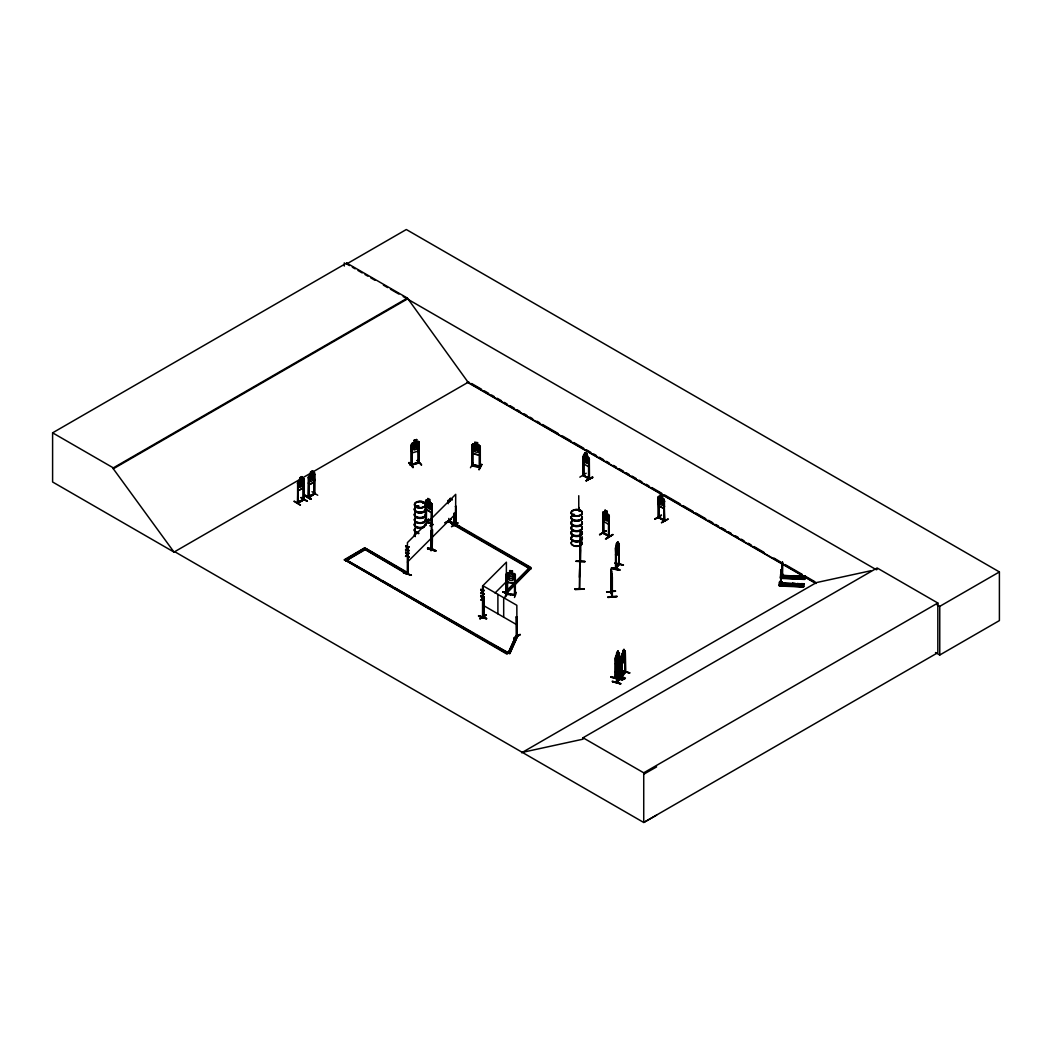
<?xml version="1.0" encoding="UTF-8"?>
<svg xmlns="http://www.w3.org/2000/svg" width="1052" height="1052" viewBox="0 0 1052 1052"><rect width="100%" height="100%" fill="white"/><g stroke="black" fill="none" stroke-linecap="round" stroke-linejoin="round"><path stroke-width="1.5" d="M781.241 582.847L781.241 569.632L781.018 584.557L781.465 569.671M782.254 562.531L782.333 576.917L782.451 562.255M575.076 589.409C603.033 588.791 555.956 589.62 584.018 589.212M575.089 588.804L584.018 588.883M584.018 589.199L575.076 589.357M779.545 582.637C779.111 581.191 785.292 582.295 779.729 581.69M779.598 582.15L779.545 582.558M779.519 582.124C779.137 582.584 781.163 581.887 780.9 582.637M780.505 574.773L780.86 576.759L780.965 573.84L780.676 574.576M782.228 566.686L782.386 563.057L773.851 558.02M418.157 462.262L418.946 462.025M780.939 574.418L780.965 573.84M579.336 587.95L579.336 589.146M579.718 569.198L579.757 589.081M579.323 588.712L580.402 530.313L580.388 562.123L580.73 561.347M580.362 562.057L580.704 542.148M781.097 573.629L781.123 572.88M781.32 572.327L781.281 569.671M579.402 577.298L580.402 549.775M782.162 583.018L781.846 585.635L781.873 584.176L779.427 584.07L779.374 586.017L803.518 587.016L803.61 586.069L781.163 585.149M781.32 583.202L803.873 584.123L779.703 582.9L779.414 585.701L779.466 585.03L794.812 586.201L795.141 583.373L792.695 583.268L792.366 586.096L792.695 583.268M804.741 578.429L804.648 579.415L780.505 578.376L780.597 577.39L804.767 578.547M780.768 576.259L780.847 575.312L781.202 584.57L781.426 582.847M803.767 584.951L803.859 583.755L801.4 583.65L801.072 586.214M804.912 577.311L804.99 576.101L802.544 575.996L802.203 578.574M612.159 582.295L611.922 584.176L610.817 577.351M779.401 585.701L792.327 586.03M779.624 583.899L779.729 583.124M779.69 583.4L803.82 584.623M803.544 586.74L779.401 585.53M780.558 578.061L804.714 578.916L782.241 577.535M782.386 576.062L804.977 576.798L782.386 575.891M782.451 575.562L804.99 576.365M407.86 572.748L407.703 574.05L408.084 554.128L407.426 554.443L408.084 554.128M407.689 573.524L408.163 572.867L364.807 547.868L344.398 559.651L506.867 654.055L508.103 653.345L515.809 636.131L517.492 636.381L509.773 653.608L489.706 642.733M431.596 550.183L431.254 530.616L431.123 550.564M431.885 549.394L432.622 548.408M455.266 525.566L456.016 525.776L455.766 524.856M482.842 616.906C483.42 615.828 481.645 617.011 483.999 616.669M483.236 597.523L480.738 595.984L482.013 598.325L483.236 597.523L483.276 617.051L482.513 616.63M505.999 574.405L506.669 574.09L505.999 574.405L505.999 593.867L515.256 594.748L507.603 593.788M617.432 660.695L618.234 662.484L617.392 666.337L618.484 662.694L619.575 663.694L618.747 661.84L619.536 658.144L618.497 661.603L617.406 660.327M610.883 591.816L612.461 596.773L611.028 591.816L612.172 596.852L612.159 575.917L610.831 571.012M611.409 591.474L611.343 592.289L611.33 572.775M611.988 596.313L612.014 595.656M780.873 582.098L779.808 582.624M618.615 552.681L615.828 556.324L618.615 552.681L618.957 549.815M779.427 584.07L781.873 584.176M804.714 578.929L780.531 577.89L780.847 575.26M783.293 575.365L782.99 577.995L782.99 576.733L780.531 576.627M783.293 574.353L783.319 575.431M796.272 575.983L793.826 575.628L793.497 578.192M796.272 575.733L795.943 578.298M799.77 583.821L797.324 583.465L796.982 586.043M800.901 576.18L798.455 575.825L798.126 578.403M799.77 583.571L799.441 586.148M800.901 575.931L800.572 578.508M803.859 583.755L803.557 586.74M804.662 578.929L804.99 576.101M619.865 666.35L620.259 663.496L619.957 666.376L616.906 669.94L619.957 666.376M624.875 660.432L621.824 663.996L624.875 660.432L625.269 657.579M611.357 568.264C616.38 566.489 627.649 573.485 611.357 568.264L619.76 569.96M611.212 676.607C639.103 684.536 607.03 676.081 611.199 676.936M612.461 681.775C637.604 688.153 595.537 676.304 620.535 683.958M612.632 681.512L620.706 683.682M617.563 675.239L625.44 678.014M611.843 579.547L611.633 580.625L611.041 576.312M403.613 572.327L411.398 575.273L403.403 572.906M403.587 572.696L411.358 575.207M435.857 550.827C416.303 545.462 437.737 549.499 435.318 550.946M428.046 547.934L435.817 550.801L427.599 548.697M435.607 551.051L427.559 548.802L428.085 548.263M486.524 618.274C462.341 610.252 503.04 624.02 478.542 616.288M478.726 616.091L486.3 618.865M617.577 657.316L618.379 653.594L617.3 657.092L616.262 656.159L617.051 657.934L616.235 661.787L617.327 658.131L618.063 659.604M416.355 506.854L417.105 506.301M417.881 506.643C415.711 508.274 417.526 504.552 417.368 506.88M417.802 506.748L416.263 506.472M422.996 503.198L423.575 503.25M574.51 514.533L572.959 514.704L573.984 515.27M574.379 515.138L573.761 514.191M579.941 510.772L579.876 511.456M579.836 511.009L579.652 511.377M300.833 482.513L299.044 481.395L300.385 483.407L298.978 487.01L300.846 483.683C301.648 487.01 304.225 484.367 301.267 482.947L302.647 479.541L300.885 482.329M311.55 476.74L309.761 475.622L311.103 477.634L309.696 481.237L311.55 477.91C312.365 481.237 314.942 478.607 311.984 477.174L313.338 473.689L311.642 476.661M304.002 485.143L303.41 487.931L304.146 478.726L303.318 478.239L297.637 482.158L297.584 503.132L297.979 483.184L298.189 502.856C295.625 501.423 301.122 503.264 303.857 499.476M314.114 482.158L309.012 484.827L314.114 482.158L314.85 479.383M615.946 556.219L615.473 548.026L618.51 543.016L618.971 564.832L619.273 544.897M616.183 567.896L615.525 568.987L615.565 548.039L616.577 543.24L615.88 568.514M618.971 673.425L615.394 678.159L615.499 657.145L616.814 654.804M294.021 501.357L300.122 505.105M304.725 495.584C310.419 496.163 315.955 503.448 304.725 495.584L310.84 499.332M305.041 495.374L311.142 499.108M305.054 495.058L311.168 498.779M782.596 562.031L782.333 576.917M617.235 682.275L617.143 660.866L617.734 656.882L618.997 655.357L616.472 661.655L616.564 682.603L616.985 682.091M625.309 672.504L625.283 652.582L625.611 672.189C615.486 685.772 627.36 666.915 625.348 672.517L625.269 651.149L623.967 651.951L623.915 649.413L621.39 655.698L621.482 676.646L621.877 675.989M411.45 450.808L412.213 452.886L418.341 451.071L419.222 441.985L418.262 441.38L412.239 443.221L411.411 444.338L411.332 465.3L411.214 445.64L411.937 445.417L412.042 465.115M418.341 451.071L419.222 448.415M618.668 563.951L618.615 564.648M618.629 564.056L619.339 563.622L619.273 564.411M415.264 445.022L413.12 443.799L414.738 446.035L413.041 449.414L415.29 446.403C416.25 449.875 419.38 447.626 415.803 445.732L417.473 442.55L415.343 445.18M428.677 504.224L430.623 503.198L429.308 505.184L430.689 508.813L428.9 505.46C428.072 508.721 425.626 506.104 428.453 504.671L427.151 501.199L428.795 504.197M585.977 458.501L587.91 457.462L586.595 459.461L587.871 463.064L586.188 459.724C585.359 462.985 582.926 460.368 585.74 458.948L584.439 455.463L586.082 458.501M605.926 516.072L607.872 515.033L606.557 517.032L607.924 520.661L606.149 517.295C605.216 520.477 602.954 517.992 605.702 516.519L604.4 513.034L606.07 516.151M661.392 500.423L663.22 499.398L661.905 501.383L663.273 505.013L661.484 501.659C660.669 504.921 658.223 502.304 661.05 500.87L659.749 497.386L661.366 500.226M425.679 506.854L426.323 509.602L431.188 512.416L431.977 510.404M588.555 466.641L589.265 464.668L588.476 466.68L583.61 463.866L583.045 461.078L583.728 463.787M609.226 522.239L608.437 524.251L603.572 521.45L602.993 518.649L603.638 521.411M663.733 508.51L664.496 506.551L663.786 508.616L658.92 505.802L658.276 496.636L658.999 496.123L663.799 498.964M795.864 576.654C792.971 579.284 795.194 574.011 795.536 577.39M794.641 584.149L793.681 585.175L792.932 584.084M412.134 465.063L411.937 445.417M507.458 574.997L506.669 574.905L507.458 574.997L507.34 594.511L507.511 574.826M507.472 591.632L505.197 596.734L507.077 591.645M507.524 591.342L505.683 596.8M509.681 573.038L506.696 573.498L506.669 594.367L507.603 594.301L506.591 594.393L515.388 595.248L514.415 595.13M514.507 575.681L515.296 575.773L514.507 575.681L514.507 595.379L515.322 595.419L515.322 574.51L512.455 573.314M514.349 594.801L515.362 594.511L515.256 595.458M516.295 592.408L514.481 597.497M506.696 579.915L507.577 582.427L514.336 583.202L515.322 580.941L514.244 583.163M512.455 570.907L512.337 573.432L513.77 574.405L513.77 578.876L512.337 580.612L509.668 580.283L508.234 578.179L508.234 573.708L509.668 573.09L509.589 570.552L512.455 570.907L509.668 570.697M514.31 573.537L515.322 574.51M408.676 463.051L409.11 462.525L413.305 467.088L412.871 467.627L409.07 462.551L413.291 467.088M615.512 678.067L615.459 676.909M616.511 676.87L619.286 673.543L619.207 667.06M617.011 681.893L620.719 677.343L619.983 677.633M616.603 682.551L620.259 677.83M620.022 677.698L620.391 678.448M622.153 656.79L622.192 676.331L621.482 675.818M620.654 678.132L620.378 658.526L619.983 678.461L620.351 657.106L617.011 660.301M621.508 675.871L625.177 671.873M475.964 447.652L478.463 446.048L476.701 448.481L478.542 451.65L476.135 448.888C474.952 452.439 471.94 450.598 475.543 448.257L473.794 445.206L476.083 447.81M480.212 452.781L479.317 455.069L480.304 452.807M611.501 568.027L619.786 570.026M428.861 519.267L425.034 521.45M586.161 473.229L579.849 477.148M655.133 519.109L661.511 515.151L654.844 519.004M479.975 618.773L486.261 615.104M508.103 653.345L515.809 636.131M509.773 653.608L517.492 636.381M454.438 524.909L448.205 521.358L448.428 520.516M448.152 521.384L452.781 523.712M448.678 520.95C448.81 522.555 449.664 520.214 448.126 520.635M454.398 524.198C441.814 518.149 454.227 521.647 454.714 524.817L453.793 524.54L453.859 514.849M516.716 635.895L516.913 636.631L516.848 605.308L483.131 585.846L483.683 617.511L483.933 597.878L483.131 597.668L483.71 597.996M516.848 636.591L516.493 616.682L516.716 636.591M429.9 501.935L430.794 503.408L430.794 507.879L429.755 509.194L427.822 508.077L426.783 505.565L427.756 498.385L429.9 499.542L429.755 502.014L431.977 503.974L431.964 524.895L431.254 524.527L431.557 511.43M582.953 475.583L583.702 454.188L589.265 458.238L589.475 479.041L583.202 475.386L589.383 478.239M583.86 475.793L583.794 462.788M588.62 459.329L589.409 459.54L588.62 459.329L588.541 478.791L589.409 478.976M603.822 532.654L603.164 532.246M608.582 516.913L609.371 517.111L608.582 516.913L608.582 536.441L608.937 535.534M608.608 536.428L609.45 535.876L603.164 532.956M659.104 516.953L658.236 516.742L658.947 517.15M658.881 498.359L658.302 498.03L659.104 517.663M663.957 520.082L664.798 520.227L658.947 517.347M664.785 520.977L664.141 501.147L663.93 520.806C668.796 521.753 648.256 512.613 664.075 520.056M473.098 463.13L470.468 467.719M474.781 444.667L474.715 442.129L477.516 442.629L477.384 445.141L478.791 446.193L478.791 450.664L477.384 452.334L474.781 451.847L473.387 449.677L473.387 445.206L474.781 444.667L472.808 444.168L471.888 444.917L472.848 444.26M472.808 444.168L479.291 445.417L480.277 446.429L480.304 467.312C467.482 466.036 470.402 463.551 480.304 466.601M472.637 446.442L471.875 446.311L472.637 446.442L472.65 465.957L472.729 446.272M471.888 451.334L472.756 453.872L479.344 455.016L472.848 453.754M477.476 445.075L477.516 442.629M479.291 445.417L480.304 446.377M479.449 447.692L480.304 447.652L479.449 447.692L479.502 467.219L479.541 447.521M480.251 467.049C480.067 465.865 471.506 463.498 471.94 465.812L471.914 444.865M480.396 466.43L480.212 467.285M481.698 464.353L479.002 469.679L481.75 464.405M479.12 469.652L481.777 464.708M407.426 573.853L407.426 542.622L431.254 518.781M408.163 573.577L406.953 574.221L364.807 549.289L406.953 573.616L407.86 572.959M430.86 550.485L431.57 549.407M455.266 526.066L455.713 506.157L456.029 525.658L455.266 526.066L456.003 525.014M505.959 593.197L506.748 592.815L506.012 593.801M303.134 499.161L304.067 498.898L303.344 499.292M303.857 498.766L303.2 499.805M314.574 493.704C311.418 497.951 306.526 495.255 308.907 497.083L308.696 477.411L308.249 497.359L314.785 493.835M314.574 492.993L313.917 494.045M483.276 617.051L482.842 597.917M416.645 506.209L417.263 506.696M423.759 502.987L423.022 503.106M573.011 514.533L573.905 514.836M616.577 543.24L617.813 541.701L618.26 548.697L616.617 552.852L616.051 551.708M616.814 543.411L617.498 542.477L616.814 544.213M615.88 549.039L615.814 569.053L619.286 564.372M615.052 563.267L623.468 565.016L615.223 562.965M615.92 567.948L618.629 564.253M615.565 568.935L619.273 563.648M411.45 444.378L412.239 443.221M617.813 651.661L617.064 653.384L617.813 652.464M618.076 653.279L619.339 652.595L619.286 657.461M615.946 655.843L619.286 652.674M618.984 673.227L615.091 678.053L615.499 658.144L615.828 677.764M619.207 654.081L619.589 662.392L617.774 666.495L617.143 665.337M624.007 649.426L622.652 650.938M617.984 657.066L618.747 656.146M617.984 657.855L618.747 656.948M616.945 662.668L617.011 682.603M615.262 672.057L623.178 674.463M615.538 677.054L618.971 672.715M629.701 672.859L621.627 670.637M616.603 681.841L617.274 681.459L617.248 682.235M620.667 678.093L616.88 682.63L617.274 681.657M616.551 676.765L624.783 678.803L616.709 676.581M407.111 548.131L405.559 549.88L407.755 548.316L408.794 550.946L407.505 548.565L409.031 546.843L407.203 548.092L405.848 545.791L407.453 547.842L406.861 548.381L405.599 546.041M408.794 557.35L407.163 555.272L407.755 554.72L408.794 557.35L407.505 554.969L409.031 553.247L407.203 554.483L405.848 552.195L407.453 554.233L406.861 554.785L405.599 552.445M483.933 594.485L482.316 592.408L482.894 591.868L483.933 594.485L482.644 592.118L484.183 590.382L482.342 591.632L480.988 589.344L482.592 591.382L482.013 591.934L480.738 589.58M480.988 595.734L482.25 598.075L481.29 600.021L484.183 596.786L482.342 598.023L480.738 595.984M482.592 597.773L483.591 596.589M406.151 550.078L407.413 548.618L409.031 550.696M405.848 552.195L407.111 554.535L405.559 556.284L407.413 555.022L409.031 557.1M480.988 589.344L482.25 591.684L480.698 593.433L482.552 592.171L484.183 594.235M481.29 600.021L482.894 598.259L484.183 600.639L482.316 598.812M794.128 577.338L794.457 576.443L795.785 576.72M794.694 584.596L792.998 584.78M408.439 546.645L409.031 546.843M405.559 549.88L406.388 549.828M407.163 548.868L408.413 550.498M408.439 553.05L409.031 553.247M405.559 556.284L406.151 556.482M432.28 529.59L432.148 549.591L432.188 548.828M431.557 504.947L431.083 550.617L431.53 530.695M455.989 506.249L455.319 506.564M452.242 524.067L460 526.618L452.005 523.935M432.188 549.538L432.543 529.669M483.591 590.185L484.183 590.382M480.698 593.433L481.29 593.617M480.698 599.824L481.54 599.772M484.183 596.786L483.341 596.839M483.315 600.692L484.183 600.639M510.72 594.485L502.698 591.776L510.693 594.459M294.284 501.173L300.477 504.947M407.426 562.084L431.254 538.243M431.872 537.625L455.713 513.797M495.045 592.986L506.406 581.638M505.065 592.25L529.314 567.988L530.826 568.488L506.564 593.354L505.065 592.25L506.564 592.749L530.826 568.488M505.065 592.855L529.314 567.988M618.984 673.938L618.852 665.863M615.118 677.37L615.118 678.08L615.473 677.396M297.703 503.08L304.067 499.608M314.68 493.927L314.785 472.913L314.035 472.479L308.42 476.425L308.42 497.307M621.877 676.646L621.863 656.724M506.275 592.776L505.959 593.407M427.756 500.778L425.679 500.436L425.915 521.121M425.744 500.502L426.441 500.016L431.977 503.974M602.993 512.337L603.69 511.851M448.205 500.528L448.902 500.029M514.415 594.419L514.454 595.34M455.569 525.974L529.511 568.659L530.734 567.948L529.511 568.054L455.569 525.369L455.542 526.158L456.805 524.659L455.766 525.566M506.314 593.946L506.406 562.176L482.566 586.003L482.566 617.3M611.33 592.237L611.33 569.342L612.093 596.826M449.257 501.107L450.295 500.739M445.062 522.686L451.387 519.017L445.022 522.989M453.793 524.028L454.648 523.988M457.752 522.634L451.466 526.71L458.08 523.173M483.249 616.288L483.578 616.748M480.041 618.865L486.313 614.789L480.041 618.458M517.058 617.011L516.269 616.814M513.876 637.999L520.201 634.356L514.231 638.564M513.876 638.406L520.253 634.737M174.79 551.735L174.106 552.142L52.6 481.987L52.6 432.832L346.687 263.039L407.4 298.084L468.114 382.297L815.721 582.992M346.687 263.039L346.687 263.947L406.322 229.52L999.4 571.933L999.4 620.588L939.765 655.015L935.504 652.542M52.6 432.832L113.314 467.877L407.4 298.084M656.606 815.142L643.732 822.48L174.711 551.695L174.014 552.09L113.314 468.784L407.4 298.992M174.014 552.09L468.797 381.902M426.284 502.159L425.718 501.83L426.349 521.66L425.652 520.543L426.349 520.95M426.323 509.602L431.188 512.416M344.398 560.256L364.807 547.868M366.043 549.183L345.621 560.966L366.043 548.579L406.769 572.696M425.087 521.161L428.572 519.162M426.284 520.911L425.981 520.451M426.349 521.66L426.507 510.141M431.267 523.988L431.649 523.712M430.176 525.527L432.753 524.12M430.176 525.934L432.793 524.475M430.531 526.131L433.056 524.659M585.109 455.003L585.109 452.61L587.187 453.807L587.187 456.2M587.121 453.846L585.043 452.649M583.268 475.425L583.005 456.095L583.794 456.292M589.265 458.238L589.265 479.16L583.032 475.609M583.755 474.991L582.939 474.807L583.636 475.215M583.636 475.412L589.094 478.397M586.214 480.527L592.881 477.463L586.253 480.58M586.214 480.922L592.578 477.2M586.253 480.856L592.526 476.872M603.177 513.534L603.809 533.298M605.071 512.574L604.032 512.929L604.032 517.4L605.071 519.912L607.004 521.029L608.043 519.714L607.004 511.456M607.149 511.377L605.005 510.22L605.005 512.613L605.071 510.181L607.149 511.377L607.149 513.77M609.082 515.848L608.49 514.546M609.226 515.809L609.134 536.744L609.226 515.809L608.424 514.586M658.276 496.636L658.223 517.479L664.496 521.056L663.838 498.911M662.418 498.175L662.497 495.742L660.419 494.545L659.38 501.765L660.419 504.276L662.352 505.394L663.391 504.079L663.391 499.608L662.352 498.214L662.497 495.742L660.419 494.703M599.85 534.85L606.162 530.8L599.85 534.442M603.598 532.983L609.45 535.876M658.276 503.053L658.986 505.762L663.799 508.471M664.719 501.475L663.93 501.265M608.582 536.375L608.806 516.782M612.527 534.508C591.25 547.803 626.795 526.053 606.517 538.69M606.162 538.506L612.527 534.771M655.107 519.109L661.156 515.362M661.511 522.449C668.559 519.78 672.412 515.861 661.511 522.857M344.398 559.651L506.867 653.45L509.773 653.003M521.634 752.785L816.418 582.584L870.727 570.776M522.318 752.377L583.032 739.175L583.032 737.768L877.118 567.975L937.832 603.02L937.832 652.687L643.732 822.48L643.732 772.812L937.832 603.02M877.118 569.382L876.434 569.789L403.166 296.546M936.951 604.729L939.765 606.36L999.4 571.933M643.732 774.233L656.606 766.895M299.925 477.832L301.924 476.595L301.924 479.147L303.002 479.37L303.002 483.841L301.924 486.34L299.925 487.405L298.847 486.077L299.781 477.753L301.99 476.635L301.99 479.028M310.642 472.059L312.641 470.823L312.641 473.387L313.706 473.597L313.706 478.068L312.641 480.567L310.642 481.645L309.564 480.304L310.498 471.98L312.707 470.875L312.707 473.268M314.127 474.728L314.719 474.413L313.917 474.597L314.232 494.177M298.189 483.315L297.387 483.499M303.2 480.37L304.002 480.185L303.66 499.516M308.907 477.542L308.105 477.726M298.308 490.6L303.357 487.878L298.373 490.64L297.703 488.615M300.911 497.662L307.381 501.239L301.28 497.464M311.997 491.692L317.73 495.255M314.706 493.243L313.851 493.388M411.279 464.353C431.333 459.185 401.207 467.049 412.016 464.156M419.025 462.946L411.358 465.26M574.326 515.033L573.55 515.151M314.456 493.743L314.509 474.281M308.696 477.411L308.972 496.965M297.782 482.184L298.255 502.738M303.515 499.95L303.41 480.501M414.041 440.341L416.631 439.539L414.041 440.341L414.133 442.787L412.831 443.983L412.831 448.454L414.133 449.967L416.553 449.23L417.841 446.916L417.841 442.445L416.553 442.05L416.5 439.604L416.592 441.893M418.236 443.484L419.09 443.431L418.236 443.484L418.341 463.156L418.38 443.642M412.082 445.588L411.214 445.64M417.407 460.329L421.273 464.971M417 460.513L421.642 464.931L417.447 460.368M411.214 465.102L419.025 462.709L418.946 443.273M795.312 577.272L794.326 577.232M793.326 584.084L794.641 584.36M454.017 524.409L454.083 513.1M483.302 616.959L483.986 617.3M297.584 502.422L303.344 499.49L297.321 502.291M583.268 474.715L583.571 475.885M588.778 478.634L588.844 459.211M664.075 519.859L664.562 521.095M455.582 526.105L455.713 494.335L431.872 518.163L431.833 549.499M610.817 570.92L610.962 592.289M611.922 574.51L612.172 575.931M612.343 576.851L612.33 596.26M610.949 580.244L610.923 577.377M606.61 591.987L615.459 591.237M616.814 596.747C589.251 597.904 635.737 594.682 607.964 597.483M300.977 497.557L307.066 501.331M454.175 523.764L453.899 524.632M454.438 513.547L454.503 524.948L454.648 513.429M483.355 616.301L483.775 617.498M431.596 524.409L432.188 524.777L432.122 505.276L431.333 505.065M658.526 517.36L658.526 497.898M664.246 520.622L664.141 506.012M603.493 532.746L602.901 532.378L603.519 533.495M603.493 533.456L603.756 520.359M609.108 536.704L602.901 533.088L602.993 512.232L603.664 511.759L608.464 514.612M579.073 507.537L579.073 510.904M576.088 561.373L585.03 561.466M782.451 575.391L805.017 576.457M782.359 576.378L803.294 577.232M781.255 583.702L802.203 584.517M781.228 584.018L802.163 584.873M795.562 585.898L803.57 586.661M795.536 586.174L801.979 586.451M793.826 584.031L794.51 584.228M507.656 572.84L514.244 573.669M506.696 575.773L515.296 576.838M507.682 582.282L514.27 583.11M515.809 636.736L517.492 636.999M477.516 445.022L479.317 445.351M471.967 465.602L480.291 467.101M308.249 496.649L314.061 493.73L308.039 496.518M506.683 593.683L507.472 593.801L506.577 594.354M617.813 541.701L617.774 544.226L618.957 543.397M615.525 554.496L615.92 556.337M615.078 563.149L623.31 565.174M625.269 651.149L625.138 657.592M622.745 653.358L622.061 654.923L622.692 660.538L624.507 656.435L623.875 649.531M619.339 652.595L619.089 657.776L619.865 656.711M621.929 654.344L625.23 651.241M615.459 657.158L615.933 665.521L615.499 663.523M621.469 670.808L629.714 672.885M616.511 676.462L624.625 678.987M611.015 677.251L619.089 679.408M452.044 524.238L459.842 526.776M427.783 548.513L435.607 551.077M502.738 592.079L510.509 594.63M529.314 568.593L530.826 569.093M452.334 499.568L450.23 498.385L450.295 500.897M450.295 498.503L452.255 499.608M451.913 499.818L450.65 499.108L450.65 499.897M346.687 263.947L349.514 265.577M352.341 267.208L355.168 268.839M357.982 270.469L362.217 272.915M365.044 274.546L367.871 276.176M370.698 277.807L374.933 280.253M383.401 285.145L387.636 287.59M390.463 289.221L398.932 294.1M471.638 383.533L481.566 389.266M484.407 390.91L488.667 393.369M491.494 395L494.335 396.643M497.175 398.274L501.436 400.733M504.276 402.377L507.103 404.021M509.944 405.651L514.204 408.11M517.045 409.754L519.872 411.385M524.133 413.844L526.973 415.487M529.813 417.118L532.641 418.762M536.901 421.221L539.742 422.851M542.582 424.495L558.191 433.503M562.439 435.962L570.96 440.88M573.787 442.511L583.728 448.244M586.556 449.888L590.816 452.347M593.657 453.977L596.497 455.621M599.338 457.265L603.585 459.711M606.425 461.355L609.266 462.998M613.513 465.444L616.354 467.088M619.194 468.732L623.455 471.191M626.295 472.821L629.122 474.465M631.963 476.096L636.223 478.555M639.064 480.199L641.891 481.829M646.152 484.288L648.992 485.932M651.832 487.563L661.761 493.296M664.601 494.94L680.21 503.947M683.037 505.591L692.979 511.325M695.806 512.955L705.747 518.702M708.575 520.332L712.835 522.791M715.676 524.435L718.516 526.066M721.356 527.71L725.604 530.169M728.444 531.799L731.285 533.443M735.532 535.902L738.372 537.533M741.213 539.176L744.053 540.807M748.314 543.266L751.141 544.91M753.982 546.54L763.91 552.287M785.2 564.569L802.229 574.392M805.056 576.036L814.998 581.769M467.18 382.165L815.931 583.518M609.371 536.546L603.177 532.996L603.072 512.298M599.522 534.613L606.123 530.8M456.805 524.659L530.734 567.344M458.225 526.079L475.28 535.941M478.134 537.572L482.395 540.044M485.235 541.688L495.19 547.434M498.03 549.065L530.734 567.948M431.491 523.857L426.349 521.148L428.808 522.568M429.032 522.949L425.928 521.161L425.928 509.812M425.718 521.292L428.808 523.081M483.131 605.308L516.848 624.77M508.103 652.74L346.858 560.256M348.265 561.071L379.391 579.034M382.218 580.678L392.12 586.385M394.947 588.015L474.15 633.751M476.977 635.382L486.879 641.102M583.032 737.768L643.732 772.812M418.275 441.511L419.143 442.05L419.051 462.959M304.067 478.686L304.002 499.726M483.078 617.169L483.999 617.366L483.933 597.878M618.51 673.201L618.813 674.016L618.576 669.019M516.269 636.289L516.493 616.682M658.302 516.808L658.342 517.545M412.213 452.886L411.49 450.716M409.004 462.919L413.305 467.482M616.853 662.01L616.222 656.395L616.722 652.385L618.076 650.886L618.655 657.908M483.933 600.889L482.644 598.509L483.552 600.442M309.13 484.762L308.42 482.763L309.078 484.88M629.53 673.004L621.43 670.926M611.238 569.356L611.449 572.091M611.317 570.96L611.567 571.972M611.212 572.314L611.633 578.718L611.251 577.153M621.916 664.022L621.43 655.685M616.511 668.02L616.998 669.966M781.149 575.536L781.084 574.326M782.096 567.896L782.149 576.917M939.765 606.36L939.765 655.015M783.017 577.548L783.017 576.535L780.558 576.43L780.531 577.89M782.188 581.795L782.188 583.071M780.755 573.827L780.65 576.746M779.834 581.48L779.729 584.399M779.624 581.467L779.519 584.386M664.43 500.213L664.43 506.591M659.091 504.71L659.157 517.729M618.839 543.463L618.629 564.766M617.945 650.991L617.945 653.384M588.555 478.055L588.555 478.765M587.055 453.885L588.081 457.673L588.081 462.144L587.055 463.459L585.109 462.341L584.084 459.829L585.109 452.61M583.571 456.423L583.636 475.925M578.758 495.716L578.771 510.904M505.973 593.078L505.959 593.907M503.684 597.707L503.684 617.169M497.898 594.367L497.898 613.829M472.006 444.917L472.006 451.295M450.374 498.464L450.374 500.857L448.139 500.45L448.205 503.711M448.783 518.439L448.849 521.713M431.833 504.013L431.833 510.391M425.823 500.463L425.823 506.84M411.542 444.391L411.542 450.769M407.821 554.049L407.689 573.997L407.689 554.535M344.306 262.855L344.306 266.077M313.917 481.093L313.851 494.098M303.2 486.852L303.134 499.871M113.314 467.877L113.314 468.784M582.177 522.239A5.654 3.261 0 0 1 575.983 526.316A5.654 3.261 0 0 1 571.828 521.45M582.098 522.555A5.562 3.209 0 0 1 575.996 526.579A5.562 3.209 0 0 1 571.893 521.779M582.072 526.763A5.536 3.195 0 0 1 575.996 530.76A5.536 3.195 0 0 1 571.92 525.987M582.085 527.065A5.549 3.209 0 0 1 575.996 531.063A5.549 3.209 0 0 1 571.907 526.289M582.177 516.861A5.654 3.261 0 0 1 575.983 520.95A5.654 3.261 0 0 1 571.828 516.072M582.098 521.66A5.562 3.209 0 0 1 575.996 525.671A5.562 3.209 0 0 1 571.893 520.885M582.098 517.189A5.562 3.209 0 0 1 575.996 521.2A5.562 3.209 0 0 1 571.893 516.414M582.177 521.963A5.654 3.261 0 0 1 575.983 526.039A5.654 3.261 0 0 1 571.828 521.174M582.177 516.585A5.654 3.261 0 0 1 575.983 520.674A5.654 3.261 0 0 1 571.828 515.796M582.098 516.295A5.562 3.209 0 0 1 575.996 520.306A5.562 3.209 0 0 1 571.893 515.519M582.177 537.546A5.654 3.261 0 0 1 575.983 541.622A5.654 3.261 0 0 1 571.828 536.757M582.098 537.861A5.562 3.209 0 0 1 580.651 540.965M579.494 541.478A5.562 3.209 0 0 1 572.788 540.965A5.562 3.209 0 0 1 571.893 537.085M582.072 542.069A5.536 3.195 0 0 1 575.996 546.067A5.536 3.195 0 0 1 571.92 541.293M582.269 528.393A5.549 3.209 0 0 1 575.286 531.484A5.549 3.209 0 0 1 571.907 526.789M582.085 542.372A5.549 3.209 0 0 1 575.996 546.369A5.549 3.209 0 0 1 571.907 541.596M582.111 527.276A5.589 3.222 0 0 1 575.983 531.313A5.589 3.222 0 0 1 571.88 526.5M582.177 532.167A5.654 3.261 0 0 1 575.983 536.257A5.654 3.261 0 0 1 571.828 531.378M582.098 536.967A5.562 3.209 0 0 1 575.996 540.978A5.562 3.209 0 0 1 571.893 536.191M582.098 532.496A5.562 3.209 0 0 1 575.996 536.507A5.562 3.209 0 0 1 571.893 531.72M582.177 537.27A5.654 3.261 0 0 1 575.983 541.346A5.654 3.261 0 0 1 571.828 536.481M582.177 531.891A5.654 3.261 0 0 1 575.983 535.981A5.654 3.261 0 0 1 571.828 531.102M582.098 531.589A5.576 3.222 0 0 1 575.983 535.613A5.576 3.222 0 0 1 571.893 530.813M425.521 514.06A5.654 3.261 0 0 1 419.314 518.136A5.654 3.261 0 0 1 415.159 513.271M425.442 514.375A5.576 3.222 0 0 1 419.327 518.399A5.576 3.222 0 0 1 415.224 513.6M425.455 518.689A5.589 3.222 0 0 1 419.327 522.726A5.589 3.222 0 0 1 415.224 517.913M425.442 518.873A5.576 3.222 0 0 1 419.327 522.897A5.576 3.222 0 0 1 415.224 518.097M425.521 508.681A5.654 3.261 0 0 1 419.314 512.771A5.654 3.261 0 0 1 415.159 507.892M416.053 507.222A5.654 3.261 0 0 1 418.591 506.38M425.442 513.481A5.576 3.222 0 0 1 419.327 517.505A5.576 3.222 0 0 1 415.224 512.705M425.429 509.01A5.562 3.209 0 0 1 419.327 513.021A5.562 3.209 0 0 1 415.238 508.234M416.119 507.564A5.562 3.209 0 0 1 418.617 506.735M425.521 513.784A5.654 3.261 0 0 1 419.314 517.86A5.654 3.261 0 0 1 415.159 512.995M425.521 508.405A5.654 3.261 0 0 1 419.314 512.482A5.654 3.261 0 0 1 415.159 507.616M416.053 506.946A5.654 3.261 0 0 1 418.591 506.104M425.442 508.103A5.576 3.222 0 0 1 419.327 512.127A5.576 3.222 0 0 1 415.224 507.327M416.119 506.669A5.576 3.222 0 0 1 418.617 505.828M418.591 533.364A5.654 3.261 0 0 1 415.159 528.577M418.617 533.614A5.562 3.209 0 0 1 415.238 528.906M415.238 536.323A5.562 3.209 0 0 1 415.238 533.101M425.6 520.201A5.536 3.195 0 0 1 418.617 523.291A5.536 3.195 0 0 1 415.251 518.597M415.238 536.612A5.562 3.209 0 0 1 415.238 533.403M425.455 519.096A5.589 3.222 0 0 1 419.327 523.133A5.589 3.222 0 0 1 415.224 518.32M424.048 527.144A5.654 3.261 0 0 1 416.618 527.42A5.654 3.261 0 0 1 415.159 523.199M425.521 523.988A5.654 3.261 0 0 1 425.521 525.684M418.617 532.733A5.576 3.222 0 0 1 415.224 528.012M422.838 527.933A5.562 3.209 0 0 1 416.119 527.42A5.562 3.209 0 0 1 415.238 523.541M425.429 524.317A5.562 3.209 0 0 1 425.626 525.145M418.591 533.088A5.654 3.261 0 0 1 415.159 528.301M424.048 526.868A5.654 3.261 0 0 1 416.618 527.144A5.654 3.261 0 0 1 415.159 522.923M425.521 523.712A5.654 3.261 0 0 1 425.521 525.408M425.429 523.409A5.562 3.209 0 0 1 419.327 527.433A5.562 3.209 0 0 1 415.238 522.647M576.088 561.203L585.03 561.597L576.088 561.203M611.935 580.415L611.791 574.326L611.567 575.615C611.251 563.517 611.002 583.702 611.58 576.706L611.922 580.441M616.314 547.066L617.037 548.828L616.288 552.694L617.274 549.026L618.26 549.999L617.511 548.171L618.234 544.463L617.287 547.934L616.314 547.066M622.35 654.752L623.152 656.54L622.311 660.38L623.402 656.737L624.493 657.737L623.665 655.883L624.454 652.201L623.415 655.646L622.35 654.752M416.605 442.747L416.553 447.31L414.133 448.06L414.133 443.589L416.553 442.839M617.695 545.002L616.617 546.461L616.617 550.932L617.695 549.473L617.695 545.002M618.024 654.199L616.853 655.633L616.853 660.104L618.024 658.67L618.024 654.199M623.665 650.189L622.902 651.911L623.665 650.189M618.957 658.683L617.774 660.104L617.774 664.575L618.957 663.154L618.957 658.683M623.875 652.727L622.692 654.16L622.692 658.631L623.875 657.198L623.875 652.727M448.428 501.765L448.994 502.093L448.428 501.765M301.569 477.345L300.28 478.844L301.569 477.345M312.286 471.585L310.998 473.071L312.286 471.585M301.924 479.949L299.925 481.027L299.925 485.498L301.924 484.42L301.924 479.949M312.641 474.176L310.642 475.254L310.642 479.725L312.641 478.647L312.641 474.176M416.119 440.183L414.567 441.459L416.119 440.183M615.473 590.961L606.623 592.105L615.459 590.961M511.864 571.381L510.141 571.157L510.141 571.959L511.864 572.17L511.864 571.381M512.337 574.234L509.668 573.892L509.668 578.363L512.337 578.705L512.337 574.234M476.924 443.063L475.241 442.76L475.241 443.563L476.924 443.865L476.924 443.063M477.384 445.943L474.781 445.469L474.781 449.94L477.384 450.414L477.384 445.943M662.01 496.018L660.761 495.295L662.01 496.82L662.01 496.018M586.7 454.083L585.464 453.359L586.7 454.885L586.7 454.083M662.352 499.016L660.419 497.898L660.419 502.356L662.352 503.474L662.352 499.016M587.055 457.081L585.109 455.963L585.109 460.434L587.055 461.552L587.055 457.081M606.662 511.653L605.413 510.943L606.662 512.455L606.662 511.653M607.004 514.652L605.071 513.534L605.071 518.005L607.004 519.123L607.004 514.652M429.413 499.818L428.164 499.095L429.413 500.62L429.413 499.818M429.755 502.817L427.822 501.699L427.822 506.17L429.755 507.288L429.755 502.817M573.932 515.401A5.576 3.222 0 0 0 582.295 512.613A5.576 3.222 0 0 0 573.932 509.825A5.576 3.222 0 0 0 573.932 515.401M573.945 515.861A5.549 3.209 0 0 0 582.269 513.087A5.549 3.209 0 0 0 573.945 510.312A5.549 3.209 0 0 0 573.945 515.861M573.919 515.598A5.589 3.222 0 0 0 582.308 512.811A5.589 3.222 0 0 0 573.919 510.023A5.589 3.222 0 0 0 573.919 515.598M417.263 507.248A5.576 3.222 0 0 0 425.626 504.46A5.576 3.222 0 0 0 417.263 501.672A5.576 3.222 0 0 0 417.263 507.248M416.132 507.156A5.536 3.195 0 0 0 425.402 505.723A5.536 3.195 0 0 0 418.617 501.804A5.536 3.195 0 0 0 416.132 507.156M417.263 507.406A5.589 3.222 0 0 0 425.639 504.618A5.589 3.222 0 0 0 417.263 501.83A5.589 3.222 0 0 0 417.263 507.406"/></g></svg>
